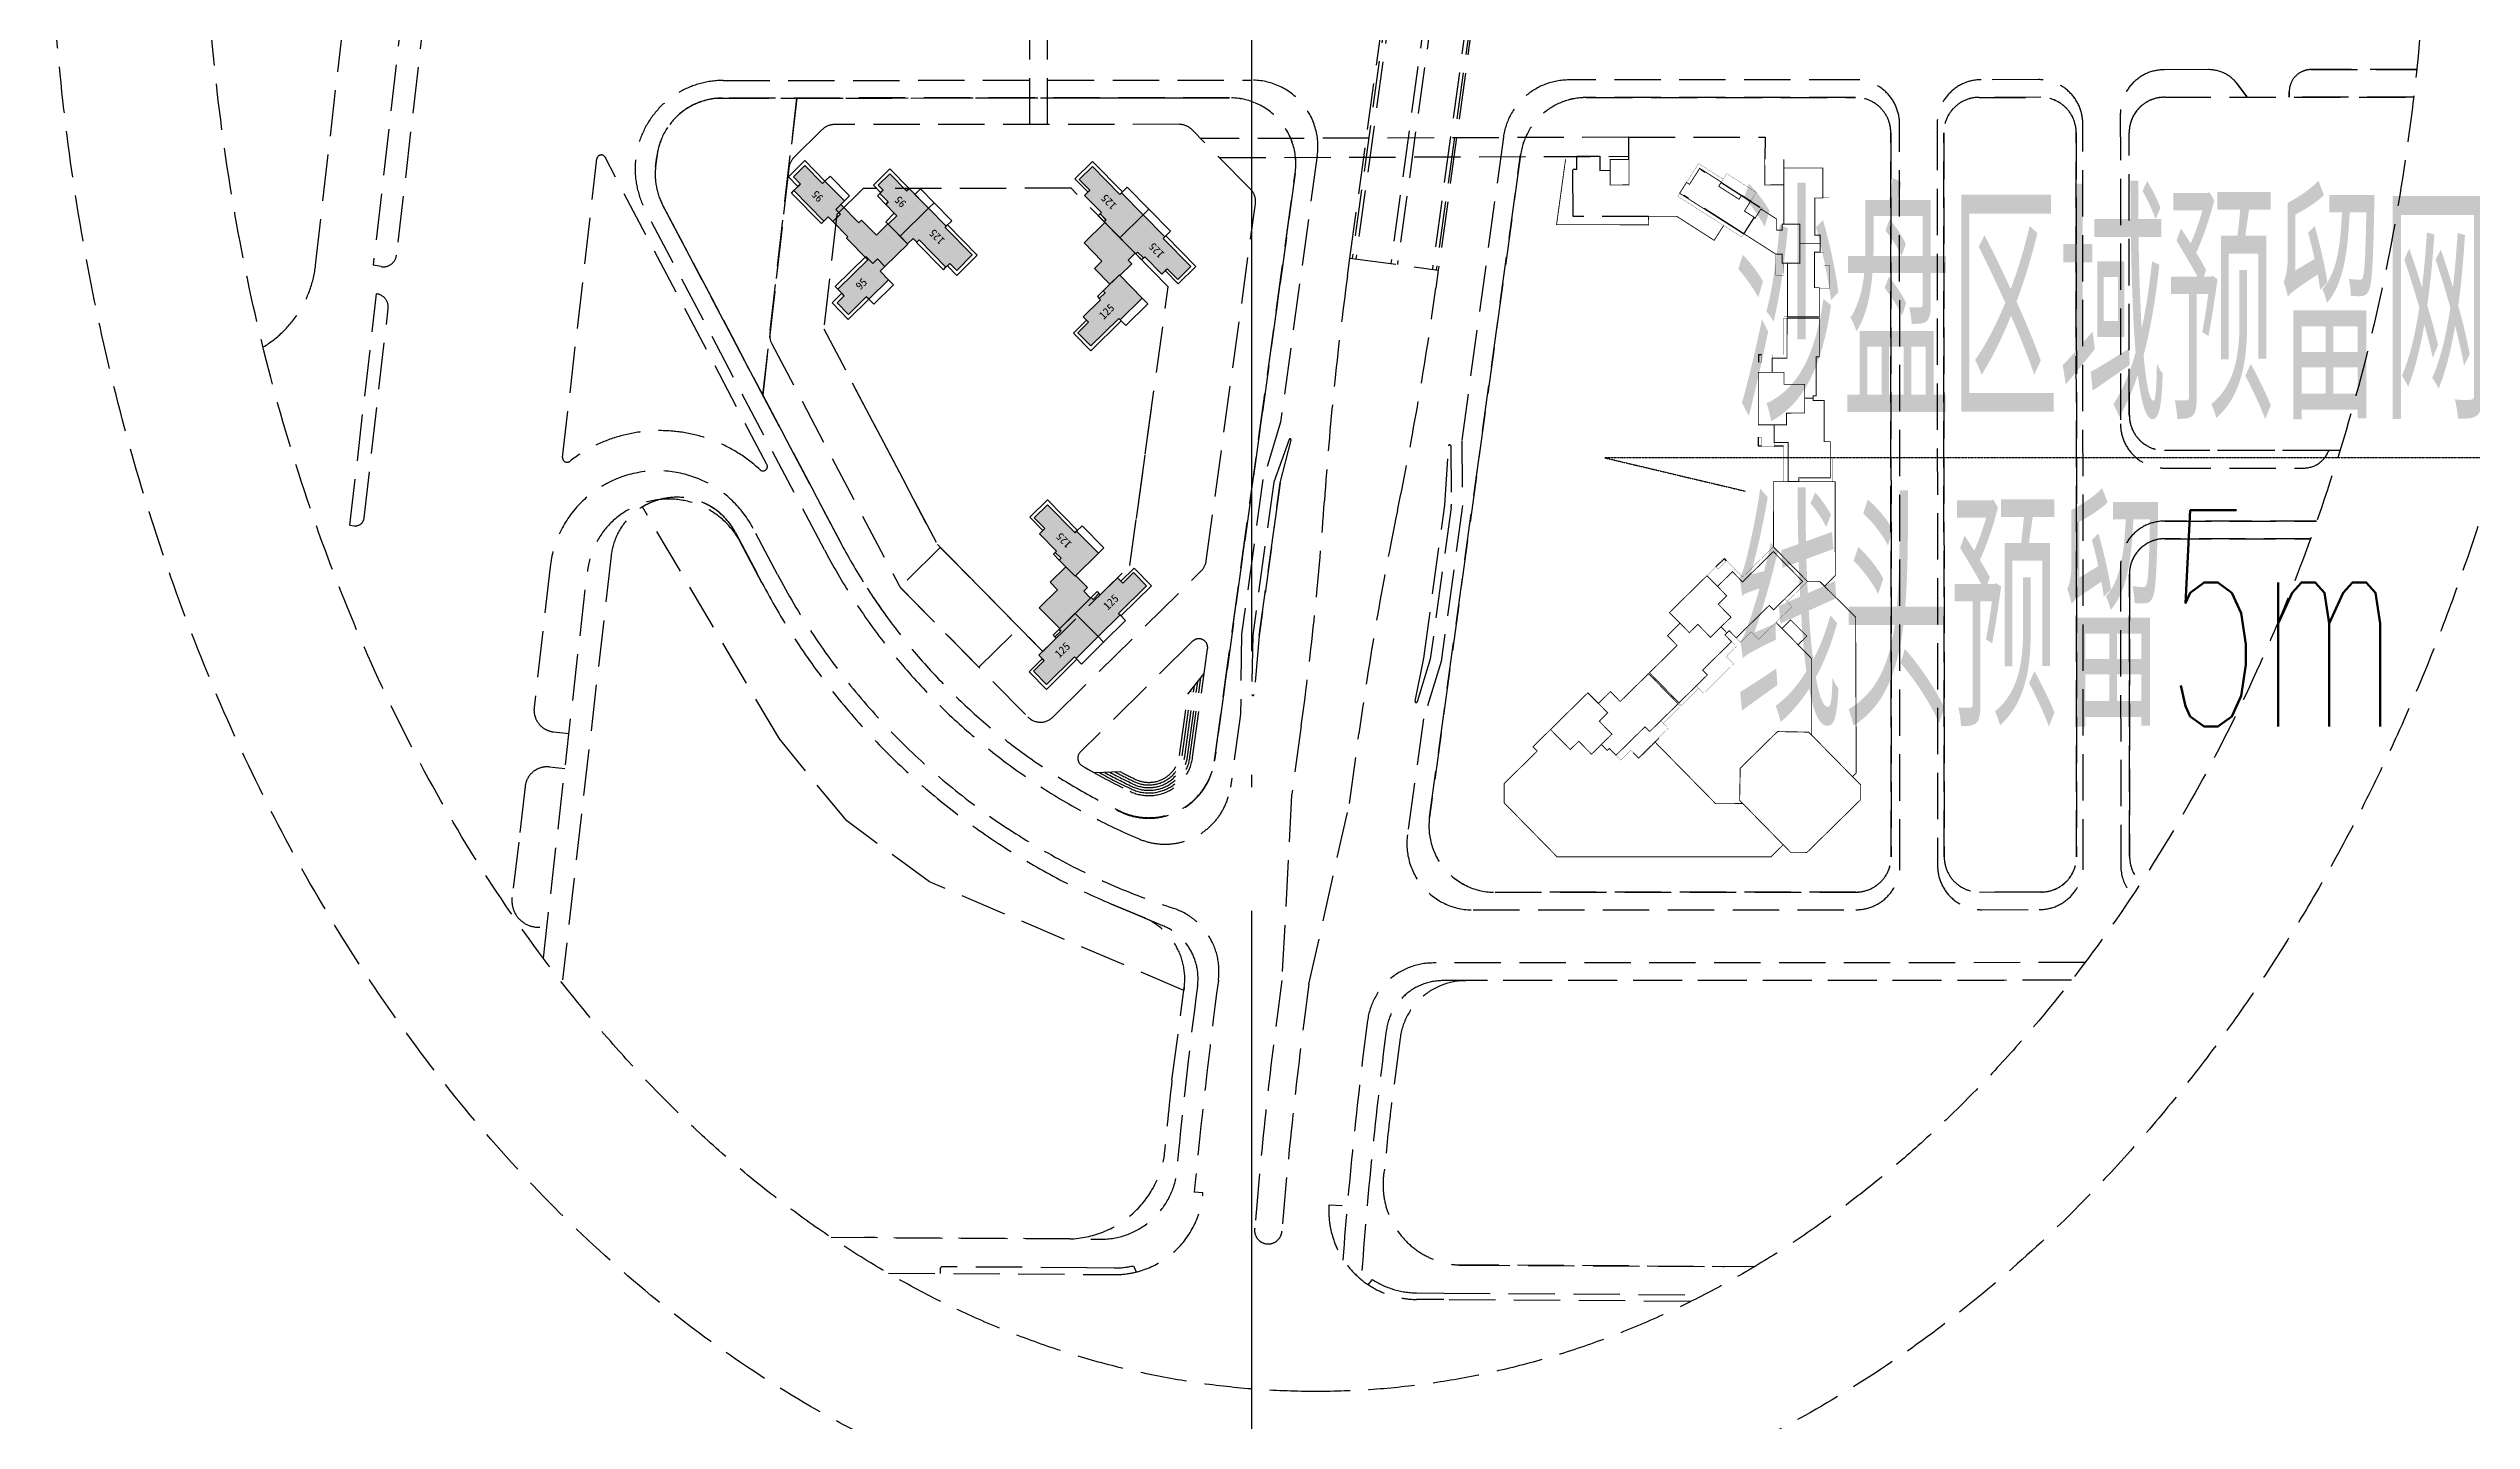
# Model space of a CAD drawing. Extents: x -284868 to 304789, y -137694 to 137894.
# Drawn here: x 260888 to 264809, y -92335 to -90116 of the extents above; entities that cross this region are included whole.
import ezdxf

# ---------------------------------------------------------------- set-up
doc = ezdxf.new("R2010")
doc.units = 0
for name, pattern in [('BORDER2', [0.875, 0.25, -0.125, 0.25, -0.125, 0, -0.125]), ('DASH', [0.35, 0.25, -0.1]), ('DOTE', [2.42, 2, -0.2, 0.02, -0.2])]:
    doc.linetypes.add(name, pattern=pattern)
doc.layers.get('0').update_dxf_attribs({"linetype": 'CONTINUOUS'})
for name, color, linetype in [('P-平面家具', 3, 'CONTINUOUS'), ('TEXT_照明_回路标注', 41, 'CONTINUOUS'), ('WIRE-广播线', 220, 'DOTE'), ('WIRE-网络', 130, 'BORDER2')]:
    doc.layers.add(name, color=color, linetype=linetype)
doc.styles.add('HZ_e', font='simplex.shx', dxfattribs={"width": 0.8, "bigfont": 'hztxt.shx'})
doc.styles.add('黑体', font='')
doc.styles.get('黑体').set_extended_font_data('SimHei')

# ---------------------------------------------------------------- blocks, each defined once
blk = doc.blocks.new('A$Cc0ea1f79')
at = {"layer": 'P-平面家具', "linetype": 'DASH', "ltscale": 300}
h = blk.add_hatch(color=251, dxfattribs=at)
h.dxf.hatch_style = 1
h.paths.add_polyline_path([(-3357.1, 781.3), (-3345.1, 769), (-3337.4, 776.5), (-3323.7, 762.5), (-3291.6, 794.1), (-3295.6, 798.1), (-3266.5, 826.7), (-3284.8, 845.3), (-3296.5, 833.8), (-3307, 844.5), (-3356.5, 795.9), (-3349.4, 788.8)])
h = blk.add_hatch(color=251, dxfattribs=at)
h.dxf.hatch_style = 1
h.paths.add_polyline_path([(-3417.6, 709.3), (-3429.8, 697.3), (-3437.3, 704.9), (-3451.3, 691.2), (-3482.9, 723.2), (-3478.8, 727.3), (-3507.3, 756.3), (-3488.7, 774.6), (-3477.2, 762.8), (-3466.5, 773.4), (-3417.9, 723.9), (-3425.1, 716.9)])
h = blk.add_hatch(color=251, dxfattribs=at)
h.dxf.hatch_style = 1
h.paths.add_polyline_path([(-3429.8, 697.3), (-3393.5, 660.3), (-3360.9, 692.4), (-3379.2, 711), (-3354.7, 735), (-3359.2, 739.6), (-3329.7, 768.6), (-3337.4, 776.5), (-3345.1, 769), (-3357.1, 781.3), (-3381.8, 757), (-3384, 759.3), (-3418.9, 725), (-3417.9, 723.9), (-3425.1, 716.9), (-3417.6, 709.3)])
h = blk.add_hatch(color=251, dxfattribs=at)
h.dxf.hatch_style = 1
h.paths.add_polyline_path([(-3381, 672.6), (-3361.4, 691.9), (-3347.6, 677.9), (-3343.6, 681.9), (-3329.3, 695.9), (-3325.3, 691.8), (-3311.5, 705.3), (-3306.3, 700), (-3298.4, 707.8), (-3280.1, 689.2), (-3307.6, 662.1), (-3303.6, 658), (-3335.7, 626.5)])
h = blk.add_hatch(color=251, dxfattribs=at)
h.dxf.hatch_style = 1
h.paths.add_polyline_path([(-3381, 672.6), (-3393.2, 660.6), (-3384.5, 651.2), (-3390.3, 645.4), (-3386.8, 641.8), (-3431.1, 598.3), (-3425, 592), (-3436.2, 581), (-3411.2, 555.7), (-3366.6, 599.8), (-3364.8, 598), (-3335.7, 626.5)])
h = blk.add_hatch(color=251, dxfattribs=at)
h.dxf.hatch_style = 1
h.paths.add_polyline_path([(-3991.1, 389.5), (-4016.7, 415.4), (-4019.7, 412.4), (-4029.2, 422), (-4031.3, 420), (-4058.9, 448), (-4067.5, 439.4), (-4084.6, 456.7), (-4105.9, 435.6), (-4061.3, 390.4), (-4063.8, 387.9), (-4028.7, 352.3)])
h = blk.add_hatch(color=251, dxfattribs=at)
h.dxf.hatch_style = 1
h.paths.add_polyline_path([(-4015.6, 414.3), (-3982, 447.4), (-3952.9, 417.9), (-3940.7, 430), (-3915.6, 404.5), (-3930.9, 389.5), (-3929.9, 388.5), (-3949.2, 369.4), (-3955.3, 375.5), (-3966.4, 364.5)])
h = blk.add_hatch(color=251, dxfattribs=at)
h.dxf.hatch_style = 1
h.paths.add_polyline_path([(-3930.9, 389.5), (-3904.9, 415.1), (-3901.9, 412.1), (-3892.3, 421.5), (-3890.3, 419.5), (-3862.3, 447.1), (-3853.8, 438.4), (-3836.5, 455.5), (-3815.4, 434.1), (-3860.7, 389.5), (-3858.2, 386.9), (-3893.8, 351.8)])
h = blk.add_hatch(color=251, dxfattribs=at)
h.dxf.hatch_style = 1
h.paths.add_polyline_path([(-3991, 389.4), (-3965.4, 363.4), (-3968.4, 360.4), (-3959, 350.8), (-3961, 348.8), (-3933.4, 320.8), (-3942.1, 312.3), (-3925, 295), (-3946.4, 273.9), (-3991, 319.2), (-3993.6, 316.7), (-4028.7, 352.3)])
h = blk.add_hatch(color=251, dxfattribs=at)
h.dxf.hatch_style = 1
h.paths.add_polyline_path([(-3443.5, 317.8), (-3469.1, 343.8), (-3472.2, 340.8), (-3481.6, 350.4), (-3483.7, 348.4), (-3511.3, 376.4), (-3519.9, 367.9), (-3537, 385.2), (-3558.3, 364.1), (-3513.7, 318.8), (-3516.2, 316.3), (-3481.1, 280.7)])
h = blk.add_hatch(color=251, dxfattribs=at)
h.dxf.hatch_style = 1
h.paths.add_polyline_path([(-3358.5, 341.4), (-3391.6, 375), (-3421.1, 345.9), (-3433.1, 358.1), (-3458.6, 333.1), (-3443.5, 317.8), (-3444.5, 316.8), (-3425.5, 297.5), (-3419.4, 303.5), (-3408.3, 292.3)])
h = blk.add_hatch(color=251, dxfattribs=at)
h.dxf.hatch_style = 1
h.paths.add_polyline_path([(-3383.4, 316.9), (-3357.3, 342.5), (-3354.3, 339.5), (-3344.7, 348.9), (-3342.7, 346.9), (-3314.7, 374.4), (-3306.2, 365.8), (-3288.8, 382.8), (-3267.8, 361.4), (-3313.1, 316.8), (-3310.6, 314.3), (-3346.3, 279.2)])
h = blk.add_hatch(color=251, dxfattribs=at)
h.dxf.hatch_style = 1
h.paths.add_polyline_path([(-3383.4, 316.9), (-3409.4, 291.3), (-3406.4, 288.2), (-3416, 278.7), (-3414, 276.7), (-3442, 249.1), (-3433.5, 240.5), (-3450.8, 223.4), (-3429.7, 202), (-3384.4, 246.7), (-3381.9, 244.1), (-3346.3, 279.2)])
at = {"layer": 'P-平面家具', "color": 251, "linetype": 'DASH', "ltscale": 300}
for p, q in [((-3848.3, 1562.7, -60.7), (-3474.1, 1519.7, -60.7)), ((-3738.6, 1218.6, -60.7), (-3255.7, 1163.3, -60.7)), ((-3750, 888.1, -60.7), (-3253.2, 1149.9, -60.7)), ((-5051.7, 607.6, -60.7), (-5058.9, 607.7, -60.7)), ((-5049.8, 370.1, -60.7), (-5048.2, 604, -60.7)), ((-4052.6, 441.7, -60.7), (-3884.4, 607.5, -60.7)), ((-3444.2, 581, -60.7), (-3428.9, 596, -60.7)), ((-3425, 592, -60.7), (-3436.2, 581, -60.7)), ((-3428.9, 596, -60.7), (-3425, 592, -60.7)), ((-3362.5, 595.7, -60.7), (-3411.3, 547.6, -60.7)), ((-3411.2, 555.7, -60.7), (-3366.6, 599.8, -60.7)), ((-3366.6, 599.8, -60.7), (-3362.5, 595.7, -60.7)), ((-3411.3, 547.6, -60.7), (-3444.2, 581, -60.7)), ((-3436.2, 581, -60.7), (-3411.2, 555.7, -60.7)), ((-4015.6, 414.3, -60.7), (-3982, 447.4, -60.7)), ((-3982, 447.4, -60.7), (-3952.9, 417.9, -60.7)), ((-3966.4, 364.5, -60.7), (-4015.6, 414.3, -60.7)), ((-3952.9, 417.9, -60.7), (-3940.7, 430, -60.7)), ((-3940.7, 430, -60.7), (-3915.6, 404.5, -60.7)), ((-3915.6, 404.5, -60.7), (-3930.9, 389.5, -60.7)), ((-5050.2, 324.3, -60.7), (-5049.8, 370.4, -60.7)), ((-3955.3, 375.5, -60.7), (-3966.4, 364.5, -60.7)), ((-3949.2, 369.4, -60.7), (-3955.3, 375.5, -60.7)), ((-3929.9, 388.5, -60.7), (-3949.2, 369.4, -60.7)), ((-3930.9, 389.5, -60.7), (-3929.9, 388.5, -60.7)), ((-3433.1, 358.1, -60.7), (-3458.6, 333.1, -60.7)), ((-3421.1, 345.9, -60.7), (-3433.1, 358.1, -60.7)), ((-3391.6, 375, -60.7), (-3421.1, 345.9, -60.7)), ((-3358.5, 341.4, -60.7), (-3391.6, 375, -60.7)), ((-3157.1, 384.4, -60.7), (-3156.9, 175.1, -60.7)), ((-3458.6, 333.1, -60.7), (-3443.5, 317.8, -60.7)), ((-3443.5, 317.8, -60.7), (-3444.5, 316.8, -60.7)), ((-3444.5, 316.8, -60.7), (-3425.5, 297.5, -60.7)), ((-3408.3, 292.3, -60.7), (-3358.5, 341.4, -60.7)), ((-3837.7, 290.3, -60.7), (-3638.6, 262.9, -60.7)), ((-3425.5, 297.5, -60.7), (-3419.4, 303.5, -60.7)), ((-3419.4, 303.5, -60.7), (-3408.3, 292.3, -60.7)), ((-4121.6, 206.8, -60.7), (-4088.2, 180.5, -60.7)), ((-4027.5, 91.4, -60.7), (-4122.2, 99.9, -60.7)), ((-2162.5, -237.4, -60.7), (-3417.4, -64.9, -60.7)), ((-2161.6, -231.4, -60.7), (-3416.6, -58.9, -60.7)), ((-2171.7, -304.6, -60.7), (-3426.6, -132.1, -60.7)), ((-2170.2, -294, -60.7), (-3425.2, -121.5, -60.7)), ((-2180.3, -367.2, -60.7), (-3435.3, -194.7, -60.7)), ((-2179.5, -361.2, -60.7), (-3434.4, -188.7, -60.7)), ((-3711.7, -236.1), (-3816.9, -237.5)), ((-3376.3, -691.6, -60.7), (-3315.1, -595.4, -60.7)), ((-3334.1, -718.4, -60.7), (-3272.9, -622.3, -60.7)), ((-3720.4, -756.8, -60.7), (-3720.4, -741.8, -60.7)), ((-3841.6, -1619.4), (-3841.7, -1373.6)), ((-3841.7, -1373.6), (-3841.6, -1619.4)), ((-3147, -1575.1), (-3155.9, -1575.1)), ((-3155.9, -1575.1), (-3147, -1575.1)), ((-3111.1, -1781.1), (-3111.2, -1610.8)), ((-3111.2, -1610.8), (-3111.1, -1781.1))]:
    blk.add_line(p, q, dxfattribs=at)
at = {"layer": 'P-平面家具', "color": 251, "linetype": 'DASH', "ltscale": 300, "elevation": -60.7}
for points, format in [([(-3560, 1702.9, 0.231565), (-3427.7, 1618.3)], "xyb"), ([(-4549.1, 1249.8), (-3923.3, 1178.5, -0.738025), (-3876.7, 930.3), (-3941.6, 896.1, 0.173077), (-4461.3, 330.4)], "xyb"), ([(-3860.4, 938.9, 0.737787), (-3898.1, 1140.2)], "xyb"), ([(-3941.6, 896.1, 0.173077), (-4461.3, 330.4), (-4483.8, 277.3, -0.337496), (-4596.5, 212.9), (-4601, 213.5), (-4425.6, 625.1), (-4326.9, 758.9), (-4194.2, 867.9), (-3818.8, 1089.5, -0.432512), (-3860.4, 938.9), (-3941.6, 896.1)], "xyb"), ([(-3268.8, 1068.1, 0.150919), (-3330.9, 1056.4)], "xyb"), ([(-3157.4, 959.8, 0.380982), (-3252.3, 1066.2)], "xyb"), ([(-3157.4, 959.8, 0.380982), (-3252.3, 1066.2)], "xyb"), ([(-3157.4, 959.8, 0.380982), (-3252.3, 1066.2)], "xyb"), ([(-3941.6, 896.1, 0.173077), (-4461.3, 330.4)], "xyb"), ([(-5000.5, 783.9), (-5003.6, 342.2, 0.33972), (-4905.4, 226.3)], "xyb"), ([(-3875, 769.7, 0.161406), (-4311.1, 316.2)], "xyb"), ([(-5003.2, 397.9, 0.349367), (-4872.8, 245.8)], "xyb"), ([(-5050.1, 326.1, 0.05997), (-5046.6, 294.7), (-5056.6, 290.5)], "xyb"), ([(-4594.4, 191.3, 0.338005), (-4496.5, 247.2), (-4461.3, 330.4)], "xyb"), ([(-4311.1, 316.2, 0.507945), (-4229.1, 163.8)], "xyb"), ([(-4249, 349.6, 0.014833), (-4275, 298.9, 0.507935), (-4223.6, 203.5), (-4094.9, 185.8)], "xyb"), ([(-4248.6, 341.4, 0.013005), (-4271.2, 297.1, 0.507935), (-4223, 207.7), (-4101.6, 191)], "xyb"), ([(-4248.2, 333.1, 0.011138), (-4267.3, 295.2, 0.507935), (-4222.4, 212), (-4108.2, 196.3)], "xyb"), ([(-4247.8, 324.6, 0.00923), (-4263.4, 293.4, 0.507935), (-4221.8, 216.2), (-4114.9, 201.5)], "xyb"), ([(-4247.4, 316.1, 0.007279), (-4259.6, 291.5, 0.507935), (-4221.2, 220.4), (-4121.6, 206.8)], "xyb"), ([(-4596.5, 212.9, 0.337496), (-4483.8, 277.3)], "xyb"), ([(-4314.1, 311.9, 0.493744), (-4230, 164)], "xyb"), ([(-4746.2, 232.7, 0.004345), (-4872.8, 245.8)], "xyb"), ([(-3278.6, 33.2, 0.454987), (-3156.9, 139.4)], "xyb"), ([(-4173.1, 23.5), (-4285.6, 39), (-4585.1, 54.9, 0.01406), (-4985.6, 98.7)], "xyb"), ([(-4027.6, 91.4), (-3779.9, 57.4), (-3711, 39.9, 0.952465), (-3709.9, 43.3), (-3778.5, 68), (-4026.1, 102.1), (-4122.1, 103.5, 0.963461), (-4122.3, 99.9)], "xyb"), ([(-5077.3, -85), (-5068.8, -91.6, 0.144089), (-5090.4, -163), (-5090.7, -207), (-5093.7, -626.5)], "xyb"), ([(-4585.3, -242.7, 0.376037), (-4678.4, -136.5), (-4789.6, -121.8, 0.00726), (-4890.1, -111.3, 0.472607), (-5045.6, -238.8), (-5047.7, -660.6)], "xyb"), ([(-4584.7, -1222.7), (-4585.2, -206.1, 0.376763), (-4666.2, -114.1)], "xyb"), ([(-3249.1, -331.4, -0.374582), (-3156.6, -437.5), (-3156.3, -873.2, -0.414214), (-3213.4, -930.4), (-4384.9, -931.1, -0.414214), (-4442, -873.9), (-4442.4, -290.3, -0.454987), (-4320.6, -184.1), (-3249.1, -331.4)], "xyb"), ([(-4320.6, -184.1, 0.454987), (-4442.4, -290.3)], "xyb"), ([(-3156.6, -437.5, 0.374582), (-3249.1, -331.4)], "xyb"), ([(-3686.8, -716.1, 0.357, 0.357, 0), (-3706.1, -716.1, 0.357, 0.357, 0), (-3706.1, -721.1, 0.357, 0.357, 0), (-3720.4, -721.1, 0.357, 0.357, 0), (-3720.4, -741.8, 0, 0, 0)], "xyseb"), ([(-4442, -873.9, 0.414214), (-4384.9, -931.1)], "xyb"), ([(-3213.4, -930.4, 0.414214), (-3156.3, -873.2)], "xyb"), ([(-3156.2, -1173.2, -0.414214), (-3213.3, -1230.4), (-4384.7, -1231.1, -0.414214), (-4441.9, -1173.9), (-4441.9, -1073.9, -0.414214), (-4384.8, -1016.8), (-3213.4, -1016.1, -0.414214), (-3156.2, -1073.2), (-3156.2, -1173.2)], "xyb"), ([(-4413.5, -1324.6, -0.133344), (-4384.6, -1316.8), (-3927.5, -1316.5)], "xyb"), ([(-3870.2, -1609.2), (-3870.3, -1373.6, 0.414214), (-3927.5, -1316.5), (-4384.6, -1316.8, 0.133504), (-4413.5, -1324.6, 0.133504)], "xyb"), ([(-3927.5, -1316.5, -0.218305), (-3884.2, -1336.3, -0.179662), (-3870.3, -1373.6), (-3870.2, -1609.2)], "xyb"), ([(-3727.3, -1639), (-3727.5, -1373.5, -0.414214), (-3670.4, -1316.4), (-3213.2, -1316.1)], "xyb"), ([(-3727.3, -1656.8), (-3727.4, -1373.5, -0.414214), (-3670.3, -1316.3), (-3213.2, -1316.1, -0.414214), (-3156, -1373.2), (-3155.9, -1507)], "xyb"), ([(-3213.2, -1316.1, -0.220618), (-3169.6, -1336.3, -0.177387), (-3156, -1373.2), (-3155.8, -1776.1)], "xyb")]:
    blk.add_lwpolyline(points, format=format, dxfattribs=at)
for points in [[(-3427.7, 1618.3), (-2604.7, 1524)], [(-434.8, 679.2), (-435.1, 679.4), (-512.4, 759.4), (-708, 864.3), (-864.9, 904.6), (-970.8, 953.2), (-1252.2, 1072.7), (-1394.9, 1125.2), (-1429.8, 1137.6), (-1628.8, 1204.3), (-1673.1, 1215.6), (-1925.2, 1287.4), (-2108.2, 1335), (-2393.8, 1391.5), (-2606.9, 1431.7), (-2634.4, 1433.9), (-2686.1, 1440.2), (-3427.8, 1525.2)], [(-3898.1, 1140.2), (-4584.1, 1218.8)], [(-3268.8, 1068.1), (-3252.3, 1066.2)], [(-3875, 769.7), (-3330.9, 1056.4)], [(-3157.4, 970.4), (-3156.9, 139.4)], [(-3941.6, 896.1), (-3860.4, 938.9)], [(-3845.4, 630.2), (-3618.7, 749.7)], [(-5003.2, 397.9), (-5000.9, 729.9)], [(-3200, 462.5), (-3000.7, 463.1)], [(-3199.9, 433.9), (-3000.6, 434.5)], [(-4247.4, 316.1), (-4249.3, 357.7)], [(-4483.8, 277.3), (-4461.3, 330.4)], [(-4314.1, 311.9), (-4309.9, 321.7)], [(-4746.2, 232.7), (-4596.5, 212.9)], [(-4230, 164), (-3278.6, 33.2)], [(-3220.8, -506.3), (-3223, 186)], [(-3253.6, 155.8), (-3251.5, -506.4)], [(-4591.1, 11), (-4298.4, -54.5), (-4185.9, -69.9)], [(-3416.1, -55.3), (-2161.2, -227.8), (-2180.8, -370.8), (-3435.7, -198.3), (-3464.7, -194.3)], [(-3445, -51.4), (-3416.1, -55.3), (-3435.7, -198.3)], [(-3249.1, -331.4), (-4320.6, -184.1)], [(-5044.4, -221.4), (-5047.8, -709.1)], [(-4584.7, -1218.4), (-4585.3, -241.1)], [(-4442.4, -290.3), (-4442, -873.9)], [(-3348.7, -538.5), (-3348.7, -416.3), (-3272.5, -416.2), (-3272.5, -422.6), (-3251.5, -422.6), (-3251.3, -459.4), (-3274.3, -459.4), (-3274.2, -476.4)], [(-4136.7, -457.4), (-4119.4, -440.4)], [(-3156.3, -873.2), (-3156.6, -437.5)], [(-3256.4, -506.4), (-3220.8, -506.3), (-3220.8, -726.9), (-3256.1, -726.7)], [(-3905.9, -664.7), (-3902.3, -661.2), (-3915.8, -647.5)], [(-3720.4, -721.1), (-3720.4, -716.1), (-3706.1, -716.1)], [(-3572.5, -721.1), (-3572.5, -716.1), (-3584.7, -716.1)], [(-4384.9, -931.1), (-3213.4, -930.4)], [(-3155.8, -1776.1), (-3155.9, -1575.1)]]:
    blk.add_lwpolyline(points, dxfattribs=at)
at = {"layer": 'P-平面家具', "color": 251, "linetype": 'DASH', "ltscale": 300}
for points in [[(-3848.3, 1562.7), (-3849.2, 1556, 0.421769), (-3836.7, 1539.8), (-3497.9, 1500.8, 0.401449), (-3474.3, 1518.7), (-3474.1, 1519.7)], [(-945, 941.3), (-945.1, 941.1, -0.405429), (-991.5, 923.2), (-1265.4, 1039.5), (-1407.1, 1091.6), (-1441.4, 1103.8), (-1638.9, 1170), (-1682.4, 1181.2), (-1934.6, 1252.9), (-2116.2, 1300.2), (-2400.6, 1356.4), (-2611.7, 1396.2), (-2647.8, 1399.2), (-2690.2, 1404.8), (-3411.3, 1487.4, -0.430306), (-3430, 1512.3), (-3427.8, 1525.2)], [(-4242.4, 1214.9), (-4239.6, 1239.7, 0.414214), (-4271, 1279.3), (-4361.2, 1289.5), (-4450.7, 1300.4, 0.554018), (-4496.4, 1243.8, 0.023349)], [(-4468.2, 230.5, -0.195079), (-3928.2, 870.9), (-3853.8, 910.1, 0.738025), (-3915.6, 1238.8), (-4143.3, 1264.7, 0.414214), (-4182.8, 1233.3), (-4185.6, 1208.4)], [(-5104.3, -605.6), (-5101.4, -207), (-5101.1, -162.9, -0.433798), (-4947.8, -21.5), (-4949.3, -42.9)], [(-4556.1, -1244.6), (-4556.7, -189.9, 0.376264), (-4649.9, -83.8)], [(-3816.7, -237.5), (-4068.8, -202.8), (-4161.9, -174.2), (-4349.2, -148.4, 0.454987), (-4470.9, -254.6), (-4470.6, -873.9, 0.414214), (-4399.1, -945.3), (-3199.1, -944.6, 0.414214), (-3127.7, -873.2), (-3128, -409.6, 0.374582), (-3220.5, -303.6), (-3711.5, -236.1)], [(-3841.7, -1373.6, 0.414214), (-3913.2, -1302.2), (-4398.9, -1302.5, 0.133112), (-4435, -1312.3, 0.133112)], [(-3111.3, -1444.9), (-3111.4, -1373.2, 0.414214), (-3182.8, -1301.8), (-3684.6, -1302.1, 0.414214), (-3756, -1373.5), (-3755.9, -1598.6, 0.317837), (-3727.3, -1639, 0.052272)]]:
    blk.add_lwpolyline(points, format="xyb", dxfattribs=at)
for points in [[(-3774.7, 85.5), (-4024.7, 119.9), (-4153.9, 121.8), (-4272, 138, -0.493749), (-4356, 285.9, -0.173072), (-3888.3, 795), (-3338.2, 1084.9, -0.56435), (-3128.8, 958.6), (-3128.3, 103.7, -0.454987), (-3250, -2.5), (-3681.5, 56.9)], [(-4398.9, -1241.8), (-3198.9, -1241.1, 0.414214), (-3127.5, -1169.6), (-3127.6, -1076.7, 0.414214), (-3199.1, -1005.4), (-4399.1, -1006.1, 0.414214), (-4470.5, -1077.5), (-4470.4, -1170.4, 0.414214)], [(-3155.9, -1507), (-3134.1, -1490.6, 0.235666), (-3111.3, -1444.9, -0.235666), (-3134.1, -1490.6)]]:
    blk.add_lwpolyline(points, format="xyb", close=True, dxfattribs=at)
at = {"layer": 'P-平面家具', "color": 251, "linetype": 'DASH', "ltscale": 300, "elevation": -60.7}
for points in [[(-3330.9, 1056.4, -0.150919), (-3268.8, 1068.1), (-3252.3, 1066.2, -0.380982), (-3157.4, 959.8), (-3157.3, 839.6), (-3156.9, 139.4, -0.454987), (-3278.6, 33.2), (-4229, 163.8, -0.507945), (-4311.1, 316.2, -0.161406), (-3875, 769.7), (-3637.8, 894.7)], [(-3268.8, 1068.1), (-3252.3, 1066.2, -0.317837), (-3160.1, 983.7, -0.056325), (-3157.4, 959.8), (-3157.3, 839.6), (-3156.9, 139.4, -0.454987), (-3278.6, 33.2), (-4229.1, 163.8, -0.507945), (-4311.1, 316.2, -0.161406), (-3875, 769.7), (-3637.8, 894.7), (-3413.7, 1012.8), (-3330.9, 1056.4, -0.150919)], [(-3268.8, 1068.1), (-3252.3, 1066.2, -0.317837), (-3160.1, 983.7, -0.056325), (-3157.4, 959.8), (-3157.3, 839.6), (-3156.9, 139.4, -0.454987), (-3278.7, 33.2), (-4229.1, 163.8, -0.507945), (-4311.1, 316.2, -0.161406), (-3875, 769.7), (-3637.8, 894.7), (-3413.7, 1012.8), (-3330.9, 1056.4, -0.150919)], [(-3268.8, 1068.1), (-3252.3, 1066.2, -0.317837), (-3160.1, 983.7, -0.056325), (-3157.4, 959.8), (-3157.3, 839.6), (-3156.9, 139.4, -0.454987), (-3278.7, 33.2), (-4229.1, 163.8, -0.507945), (-4311.1, 316.2, -0.161406), (-3875, 769.7), (-3637.8, 894.7), (-3413.7, 1012.8), (-3330.9, 1056.4, -0.150919)], [(-3278.6, 33.2, 0.454987), (-3156.9, 139.4), (-3157.3, 959.8, 0.380982), (-3252.3, 1066.2), (-3268.7, 1068.1, 0.150919), (-3330.9, 1056.4), (-3875, 769.7, 0.161406), (-4311.1, 316.2, 0.507945), (-4229, 163.8)], [(-3157.3, 839.6), (-3637.8, 894.7), (-3330.9, 1056.4, -0.150919), (-3268.8, 1068.1), (-3252.3, 1066.2, -0.380982), (-3157.4, 959.8)], [(-3157.3, 839.6), (-3637.8, 894.7), (-3330.9, 1056.4, -0.150919), (-3268.8, 1068.1), (-3252.3, 1066.2, -0.380982), (-3157.4, 959.8)], [(-3157.3, 839.6), (-3637.8, 894.7), (-3330.9, 1056.4, -0.150919), (-3268.8, 1068.1), (-3252.3, 1066.2, -0.380982), (-3157.4, 959.8)], [(-3156.9, 139.4, -0.454987), (-3278.6, 33.2), (-4229.1, 163.8, -0.507945), (-4311.1, 316.2, -0.161406), (-3875, 769.7), (-3637.8, 894.7), (-3157.3, 839.6)], [(-3157.3, 839.6), (-3637.8, 894.7), (-3875, 769.7, 0.161407), (-4311.1, 316.2, 0.507935), (-4229, 163.8), (-3278.7, 33.2, 0.454994), (-3156.9, 139.4)], [(-3199.8, 220.8), (-3200.1, 778.5, 0.196914), (-3208.4, 798.5), (-3253.5, 844.3, 0.171216), (-3270.6, 852.6), (-3538.3, 883.3, 0.150924), (-3554.9, 880.2), (-3944.9, 674.7, 0.073409), (-3951.7, 669.7), (-4158.6, 465.8, 0.414214), (-4158.9, 425.4), (-3922.4, 185.3, 0.165517), (-3905.9, 177.1), (-3328.4, 97.7, 0.23274), (-3304.5, 105.7), (-3208.3, 200.4, 0.20097)], [(-4237.6, 378, 0.022733), (-4278.9, 300.8, 0.507935), (-4224.2, 199.2), (-4048.3, 175, 0.715981), (-4036.2, 199.2), (-4215.1, 380.8, 0.491371)], [(-3156.3, -873.2, -0.414214), (-3213.4, -930.4), (-4384.9, -931.1, -0.414214), (-4442, -873.9), (-4442.4, -290.3, -0.454987), (-4320.6, -184.1), (-3249.1, -331.4, -0.374582), (-3156.6, -437.5)], [(-4320.6, -184.1, 0.454987), (-4442.3, -290.3), (-4442, -873.9, 0.414214), (-4384.8, -931), (-3213.4, -930.4, 0.414214), (-3156.3, -873.2), (-3156.5, -437.4, 0.374582), (-3249.1, -331.4)], [(-4134.2, -164, -0.951851), (-4133.3, -160.6), (-4063.5, -174.7), (-3815.9, -208.8), (-3719.9, -214.8, -0.962791), (-3720, -218.3), (-3814.1, -219.6, -0.019872), (-3819.8, -219), (-4065, -185.3)], [(-4441.9, -1073.9), (-4441.8, -1173.9, 0.414214), (-4384.7, -1231), (-3213.2, -1230.4, 0.414214), (-3156.1, -1173.2), (-3156.2, -1073.2, 0.414214), (-3213.3, -1016.1), (-4384.8, -1016.8, 0.414214)]]:
    blk.add_lwpolyline(points, format="xyb", close=True, dxfattribs=at)
for points in [[(-3356.5, 795.9), (-3360.5, 800), (-3311, 848.5), (-3307, 844.5)], [(-3357.1, 781.3), (-3345.1, 769), (-3337.4, 776.5), (-3323.7, 762.5), (-3291.6, 794.1), (-3295.6, 798.1), (-3266.5, 826.7), (-3284.8, 845.3), (-3296.5, 833.8), (-3307, 844.5), (-3356.5, 795.9), (-3349.4, 788.8)], [(-3300.5, 837.8), (-3284.7, 853.4), (-3258.5, 826.6), (-3291.6, 794.1), (-3295.6, 798.1), (-3266.5, 826.7), (-3284.8, 845.3), (-3296.5, 833.8)], [(-4052.6, 441.7), (-3913.6, 300.7), (-3462.7, 238.7), (-3303.3, 395.8), (-3303.5, 732.2), (-3345.6, 774.9), (-3530.6, 796.1), (-3879.5, 612.3)], [(-3291.6, 794.1), (-3283.6, 785.9), (-3315.6, 754.4), (-3323.7, 762.5)], [(-3473.1, 766.9), (-3488.7, 782.6), (-3515.4, 756.4), (-3482.9, 723.2), (-3478.8, 727.3), (-3507.3, 756.3), (-3488.7, 774.6), (-3477.2, 762.8)], [(-3417.6, 709.3), (-3429.8, 697.3), (-3437.3, 704.9), (-3451.3, 691.2), (-3482.9, 723.2), (-3478.8, 727.3), (-3507.3, 756.3), (-3488.7, 774.6), (-3477.2, 762.8), (-3466.5, 773.4), (-3417.9, 723.9), (-3425.1, 716.9)], [(-3417.9, 723.9), (-3413.9, 728), (-3462.4, 777.4), (-3466.5, 773.4)], [(-3429.8, 697.3), (-3393.5, 660.3), (-3360.9, 692.4), (-3379.2, 711), (-3354.7, 735), (-3359.2, 739.6), (-3329.7, 768.6), (-3337.4, 776.5), (-3345.1, 769), (-3357.1, 781.3), (-3381.8, 757), (-3384, 759.3), (-3418.9, 725), (-3417.9, 723.9), (-3425.1, 716.9), (-3417.6, 709.3)], [(-3482.9, 723.2), (-3491, 715.2), (-3459.5, 683.1), (-3451.3, 691.2)], [(-3381, 672.6), (-3361.4, 691.9), (-3347.6, 677.9), (-3343.6, 681.9), (-3343.6, 681.9), (-3329.3, 695.9), (-3325.3, 691.8), (-3311.5, 705.3), (-3306.3, 700), (-3298.4, 707.8), (-3280.1, 689.2), (-3307.6, 662.1), (-3303.6, 658), (-3335.7, 626.5)], [(-3325.3, 691.8), (-3329.3, 695.9), (-3315.5, 709.4), (-3311.5, 705.3)], [(-3310.3, 704.1), (-3298.3, 715.8), (-3272, 689.1), (-3303.6, 658), (-3307.6, 662.1), (-3280.1, 689.2), (-3298.4, 707.8), (-3306.3, 700)], [(-4013.9, 479.8), (-3884.4, 607.5), (-3948.7, 672.7), (-4078.2, 545.1)], [(-3381, 672.6), (-3393.2, 660.6), (-3384.5, 651.2), (-3390.3, 645.4), (-3386.8, 641.8), (-3431.1, 598.3), (-3425, 592), (-3436.2, 581), (-3411.2, 555.7), (-3366.6, 599.8), (-3364.8, 598), (-3335.7, 626.5)], [(-3361.4, 691.9), (-3357.3, 695.9), (-3343.6, 681.9), (-3347.6, 677.9)], [(-3435.2, 602.4), (-3431.1, 598.3), (-3386.8, 641.8), (-3390.8, 645.9)], [(-3335.7, 626.5), (-3326.7, 617.3), (-3304.3, 639.4), (-3313.3, 648.5)], [(-3364.8, 598), (-3355.7, 588.8), (-3326.7, 617.3), (-3335.7, 626.5)], [(-4061.3, 390.4), (-4065.3, 386.4), (-4114, 435.7), (-4085.6, 463.8), (-4064.5, 442.5), (-4067.5, 439.4), (-4084.6, 456.7), (-4105.9, 435.6), (-4061.3, 390.4)], [(-3991.1, 389.5), (-4016.7, 415.4), (-4019.7, 412.4), (-4029.2, 422), (-4031.3, 420), (-4058.9, 448), (-4067.5, 439.4), (-4084.6, 456.7), (-4105.9, 435.6), (-4061.3, 390.4), (-4063.8, 387.9), (-4028.7, 352.3)], [(-3930.9, 389.5), (-3904.9, 415.1), (-3901.9, 412.1), (-3892.3, 421.5), (-3890.3, 419.5), (-3862.3, 447.1), (-3853.8, 438.4), (-3836.5, 455.5), (-3815.4, 434.1), (-3860.7, 389.5), (-3858.2, 386.9), (-3893.8, 351.8)], [(-3860.7, 389.5), (-3856.7, 385.4), (-3807.3, 434), (-3835.4, 462.5), (-3856.8, 441.5), (-3853.8, 438.4), (-3836.5, 455.5), (-3815.4, 434.1), (-3860.7, 389.5)], [(-4016.7, 415.4), (-4026.2, 425.1), (-4029.2, 422), (-4019.8, 412.4)], [(-3904.9, 415.1), (-3895.3, 424.6), (-3892.3, 421.5), (-3901.9, 412)], [(-3513.7, 318.8), (-3517.8, 314.8), (-3566.4, 364.2), (-3537.9, 392.2), (-3516.9, 370.9), (-3519.9, 367.9), (-3537, 385.2), (-3558.3, 364.1), (-3513.7, 318.8)], [(-4063.8, 387.9), (-4073, 378.9), (-4037.8, 343.3), (-4028.7, 352.3)], [(-3991, 389.4), (-3965.4, 363.4), (-3968.4, 360.4), (-3959, 350.8), (-3961, 348.8), (-3933.4, 320.8), (-3942.1, 312.3), (-3925, 295), (-3946.4, 273.9), (-3991, 319.2), (-3993.6, 316.7), (-4028.7, 352.3)], [(-3965.4, 363.4), (-3955.9, 353.8), (-3959, 350.8), (-3968.5, 360.4)], [(-3858.2, 386.9), (-3849.2, 377.8), (-3884.8, 342.7), (-3893.8, 351.8)], [(-3443.5, 317.8), (-3469.1, 343.8), (-3472.2, 340.8), (-3481.6, 350.4), (-3483.7, 348.4), (-3511.3, 376.4), (-3519.9, 367.9), (-3537, 385.2), (-3558.3, 364.1), (-3513.7, 318.8), (-3516.2, 316.3), (-3481.1, 280.7)], [(-3469.1, 343.8), (-3478.6, 353.4), (-3481.6, 350.4), (-3472.2, 340.8)], [(-3383.4, 316.9), (-3357.3, 342.5), (-3354.3, 339.5), (-3344.7, 348.9), (-3342.7, 346.9), (-3314.7, 374.4), (-3306.2, 365.8), (-3288.8, 382.8), (-3267.8, 361.4), (-3313.1, 316.8), (-3310.6, 314.3), (-3346.3, 279.2)], [(-3313.1, 316.8), (-3309.1, 312.7), (-3259.7, 361.3), (-3287.8, 389.8), (-3309.2, 368.8), (-3306.2, 365.8), (-3288.8, 382.8), (-3267.8, 361.4), (-3313.1, 316.8)], [(-3993.6, 316.7), (-4002.7, 307.7), (-4037.8, 343.3), (-4028.7, 352.3)], [(-3991, 319.2), (-3995.1, 315.2), (-3946.5, 265.9), (-3918, 293.9), (-3939, 315.3), (-3942.1, 312.3), (-3925, 295), (-3946.4, 273.9), (-3991, 319.2)], [(-3516.2, 316.3), (-3525.4, 307.3), (-3490.3, 271.7), (-3481.1, 280.7)], [(-3383.4, 316.9), (-3409.4, 291.3), (-3406.4, 288.2), (-3416, 278.7), (-3414, 276.7), (-3442, 249.1), (-3433.5, 240.5), (-3450.8, 223.4), (-3429.7, 202), (-3384.4, 246.7), (-3381.9, 244.1), (-3346.3, 279.2)], [(-3357.3, 342.5), (-3347.7, 352), (-3344.7, 348.9), (-3354.3, 339.4)], [(-3310.6, 314.3), (-3301.6, 305.1), (-3337.3, 270.1), (-3346.3, 279.2)], [(-3409.4, 291.3), (-3419, 281.8), (-3416, 278.7), (-3406.4, 288.2)], [(-3381.9, 244.1), (-3372.9, 235), (-3337.3, 270.1), (-3346.3, 279.2)], [(-3384.4, 246.7), (-3380.4, 242.6), (-3429.8, 194), (-3457.8, 222.4), (-3436.5, 243.5), (-3433.5, 240.5), (-3450.8, 223.4), (-3429.7, 202), (-3384.4, 246.7)]]:
    blk.add_lwpolyline(points, close=True, dxfattribs=at)
at = {"layer": 'P-平面家具', "color": 251, "linetype": 'DASH', "ltscale": 300}
for points in [[(-5058.3, 691.3), (-5060.5, 370.2), (-5060.9, 326.1)], [(-4928.5, 182.7), (-4927.4, 196.6)], [(-3779.9, 57.4), (-4027.6, 91.4), (-4122.3, 99.9)]]:
    blk.add_lwpolyline(points, dxfattribs=at)
at = {"layer": 'P-平面家具', "color": 251, "linetype": 'DASH', "ltscale": 300, "elevation": -60.7}
for points, const_width in [([(-4365.4, -756.4), (-4384.8, -736.7), (-4385, -390.5), (-4297.5, -304.7), (-4266.3, -304.9), (-4213.8, -358.4), (-4206.8, -351.5), (-4119.4, -440.4)], 1.43), ([(-3256.3, -404.2), (-3362.1, -389.6), (-3362.3, -538.6), (-3348.7, -538.5), (-3348.6, -584), (-3387.5, -644.6), (-3363.6, -659.9)], 1.43), ([(-4119.4, -440.4), (-4152, -472.4), (-4165.5, -458.7), (-4186.4, -479.2), (-4203.1, -462.1), (-4212.8, -471.6), (-4209.6, -475), (-4220.6, -485.8), (-4174.5, -532.7), (-4182.3, -540.3)], 1.43), ([(-4182.3, -540.3), (-4137.3, -586.2), (-4088.6, -538.4), (-4133.6, -492.5), (-4117.6, -476.8), (-4136.7, -457.4)], 1.43), ([(-4220.6, -485.8), (-4228.4, -493.5), (-4212.4, -509.8), (-4224.5, -521.7), (-4177.1, -570.2), (-4164.8, -558.2)], 0.357), ([(-4199.4, -549.1), (-4298.9, -646.9), (-4298.8, -690.8)], 1.43), ([(-4193.1, -555.5), (-4225.4, -522.6), (-4216.4, -513.7)], 1.43), ([(-4008, -590.4), (-4022.3, -604.4), (-4008.8, -618.1), (-4029.7, -638.7), (-4012.9, -655.7), (-4022.6, -665.2), (-4025.8, -661.9), (-4036.8, -672.8), (-4082.9, -625.9), (-4090.7, -633.6), (-4135.8, -587.7), (-4087.1, -539.9), (-4043, -584.7), (-4027, -569), (-4007, -589.4)], 1.43), ([(-4168.9, -562.2), (-4141.4, -590.2), (-4137.3, -586.2)], 0.357), ([(-4112.3, -619.8), (-4139.9, -591.7), (-4135.8, -587.7)], 0.357), ([(-3311.3, -588.8), (-3316.2, -585.6), (-3382.4, -689.5), (-3377, -692.9)], 0.357), ([(-3377, -692.9), (-3350.5, -709.8), (-3340.2, -693.6), (-3323.8, -703.9), (-3314.3, -689.2), (-3321.1, -684.9), (-3300, -651.9), (-3293.3, -656.2), (-3271, -621.2), (-3296.9, -604.7), (-3293.8, -599.9), (-3311.3, -588.8), (-3377.1, -692.1)], 1.43), ([(-4036.8, -672.8), (-4044.7, -680.5), (-4060.7, -664.1), (-4072.8, -676.1), (-4120.5, -627.8), (-4108.3, -615.7)], 0.357), ([(-3288.6, -659.1), (-3263.2, -619.4), (-3293.8, -599.9)], 0.357), ([(-3919.7, -678.3), (-3906, -664.8), (-3919.4, -651), (-3915.8, -647.5), (-3930.1, -633)], 0.357), ([(-3323.9, -704), (-3310, -712.8), (-3279.5, -664.9), (-3293.3, -656.1)], 0.357), ([(-4365.4, -756.4), (-4378.2, -768.9), (-4378.1, -794.4), (-4292.4, -881.7), (-4268.7, -881.7), (-4183.2, -797.6), (-4182.3, -747.1), (-4241.5, -686.8), (-4293.6, -685.8), (-4378.2, -768.9)], 1.43), ([(-4030.7, -680.3), (-4037.9, -687.3), (-4020.9, -704.7), (-4033, -716.5), (-3980.1, -770.7), (-3967.8, -758.7)], 0.357), ([(-3971.9, -762.7), (-3939.4, -795.8), (-3883.1, -740.5), (-3932.1, -690.5), (-3919.6, -678.3), (-3923.6, -674.2)], 0.357), ([(-3323.9, -704), (-3335.8, -722.6), (-3337.6, -721.5)], 0.357), ([(-4188, -802.4), (-4064.2, -802.3), (-4005.5, -744.6)], 1.43), ([(-3686.1, -743.1), (-3686.2, -761.8), (-3667, -761.8), (-3666.8, -791.1), (-3642.9, -791.1), (-3642.9, -804.7), (-3646.8, -804.7), (-3646.8, -822.5), (-3713.2, -822.5), (-3713.2, -832.6), (-3771.8, -832.6), (-3771.8, -781.4), (-3777.6, -781.5), (-3777.6, -764.3), (-3714.7, -764.3), (-3714.7, -741.8), (-3686.1, -741.8)], 1.43), ([(-3777.6, -764.3), (-3777.6, -756.8), (-3720.4, -756.8), (-3720.4, -741.8), (-3714.9, -741.8)], 0.357), ([(-3720.4, -721.5), (-3720.4, -740.4)], 0.714), ([(-3601.1, -743.6), (-3601.1, -757.6), (-3620.4, -757.6), (-3620.4, -791.1), (-3642.9, -791.1), (-3642.9, -804.7), (-3639, -804.7), (-3639, -809.5), (-3576.1, -809.5), (-3576.1, -814.7), (-3513.3, -814.7), (-3513.3, -762.6), (-3578.2, -762.5), (-3578.2, -738.3), (-3601.1, -738.3)], 1.43), ([(-3600.4, -716.1), (-3584.7, -716.1), (-3584.7, -721.1), (-3572.5, -721.1), (-3572.5, -738.3)], 0.357), ([(-3513.3, -762.6), (-3513.3, -756.8), (-3572.5, -756.8), (-3572.5, -738.3), (-3578.2, -738.3)], 0.357), ([(-3409.7, -744.3), (-3443.7, -744.3), (-3443.7, -757.5)], 0.357), ([(-3352.1, -744.2), (-3342.2, -744.2), (-3342.2, -757.5)], 0.357), ([(-3256.2, -726.4), (-3297.9, -726.5), (-3297.8, -757.3), (-3256.2, -757.2)], 1.43), ([(-3738.3, -836.8), (-3777.6, -836.8), (-3777.6, -780.8)], 0.357), ([(-3424.4, -758.4), (-3424.3, -783.2), (-3392.9, -783.2), (-3392.9, -816.1), (-3406.5, -816.1), (-3406.5, -806.8), (-3464, -806.8), (-3464, -814.7), (-3511.1, -814.7), (-3511.2, -763.2), (-3425, -763.2)], 1.43), ([(-3511.2, -763.2), (-3511.2, -757.6), (-3424.4, -757.5)], 0.357), ([(-3939.8, -795.8), (-3939.8, -815.7), (-3997, -873.5), (-4249.3, -874.5), (-4255.3, -868.4)], 1.43), ([(-3317.6, -820.3), (-3317.6, -831), (-3358.3, -831), (-3358.3, -821.8), (-3427.5, -821.8), (-3427.5, -831.1), (-3465.4, -831.1), (-3465.4, -814.7)], 0.357), ([(-3406.5, -816.1), (-3406.5, -821.8)], 0.357), ([(-3379.4, -816.9), (-3379.4, -821.8)], 0.357)]:
    blk.add_lwpolyline(points, dxfattribs=dict(at, const_width=const_width))
at = {"layer": 'P-平面家具', "color": 251, "linetype": 'DASH', "ltscale": 300, "const_width": 1.43, "elevation": -60.7}
for points in [[(-4119.4, -440.4), (-4152, -472.4), (-4165.5, -458.7), (-4186.4, -479.2), (-4218.9, -446.1), (-4198, -425.5), (-4211.5, -411.8), (-4178.9, -379.8)], [(-3256.7, -476.3), (-3298, -476.5), (-3297.8, -506.9), (-3256.6, -506.8)], [(-3989.7, -572.3), (-4022.3, -604.4), (-4008.8, -618.1), (-4029.7, -638.7), (-3997.1, -671.8), (-3976.2, -651.2), (-3962.7, -665), (-3930.1, -633)], [(-3985.3, -740.8), (-3939.3, -787.7), (-3891.1, -740.4), (-3940.2, -690.5), (-3923.6, -674.2), (-3947.4, -650), (-3962.7, -665), (-3976.2, -651.2), (-3997.1, -671.8), (-4012.9, -655.7), (-4022.6, -665.2), (-4019.1, -668.8), (-4030.7, -680.3), (-3978.1, -733.8)], [(-3376.6, -692.3), (-3410, -744.7), (-3410, -754.6), (-3424.4, -754.6), (-3424.3, -783.2), (-3361.5, -783.2), (-3361.5, -754.6), (-3370.9, -754.6), (-3370.9, -745.7), (-3353, -745.7), (-3336.8, -720.3), (-3351.9, -710.7), (-3350.7, -708.8)], [(-3778, -740.4), (-3778, -840.5), (-3930, -840.6), (-3947, -823.5), (-3939.8, -816.3), (-3939.8, -795.9), (-3883.5, -740.5)], [(-3686.1, -716.1), (-3686.1, -761.8), (-3666.8, -761.8), (-3666.8, -791.1), (-3620.4, -791.1), (-3620.4, -757.6), (-3601.1, -757.6), (-3601.1, -716.1)], [(-4041.9, -780.4), (-4027.9, -794.6), (-4001.7, -768.3), (-4015.4, -754.4)], [(-3270.4, -757.4), (-3361.5, -757.5), (-3361.5, -783.2), (-3392.9, -783.2), (-3392.9, -816.1), (-3379.3, -816.1), (-3379.3, -807.6), (-3319, -807.5), (-3319, -820.3), (-3270.4, -820.3)]]:
    blk.add_lwpolyline(points, close=True, dxfattribs=at)
at = {"layer": 'P-平面家具', "color": 251, "linetype": 'DASH', "ltscale": 300}
for centre, radius, start, end in [((-3739.4, 1211.5, -60.7), 7.14, 83.4636, 217.5813), ((-3934.7, 1061.2, -60.7), 239.3, 317.3906, 37.5813), ((-3256.5, 1156.2, -60.7), 7.14, 297.7858, 83.4636), ((-3753.4, 894.4, -60.7), 7.14, 137.3906, 297.7858), ((-3408.7, -115, -60.7), 1000.1, 122.7774, 125.5377), ((-5051.7, 604, -60.7), 3.57, 359.5939, 89.5939), ((-4918, 325.1, -60.7), 142.9, 179.5939, 265.7567), ((-5831.6, -9256.6, 60.7), 9496.4, 82.45406, 84.53652), ((-5564.7, -7042.8, -60.7), 7298.9, 82.36089, 84.81801), ((-4570.1, 263.7, -60.7), 107.1, 262.2482, 341.9401), ((-4989.2, 76.9, -60.7), 22.1, 80.5586, 265.8402), ((-5564.7, -7042.8, -60.7), 7120.7, 82.14135, 85.37742), ((-3443.4, 5332.1, -60.7), 5358.6, 262.1732, 266.088), ((-4174.4, -5357.2, -60.7), 5355.7, 82.1732, 86.088), ((-5564.7, -7042.8, -60.7), 6986.8, 82.6112, 85.92253), ((-5564.7, -7042.8), 7018.9, 82.51104, 85.78957), ((-4915.7, -5378.6, -60.7), 5358.6, 78.2584, 82.1732), ((-2735.3, 5111.5, -60.7), 5355.7, 258.2584, 262.1732), ((-3146.9, -1610.8), 35.7, 0.033, 90.0746), ((-3146.9, -1610.8), 35.7, 0.033, 90.0746)]:
    blk.add_arc(centre, radius, start, end, dxfattribs=at)
blk.add_ellipse((-2750, 0), major_axis=(-2500, 0), ratio=0.72, dxfattribs=at)
at = {"layer": 'P-平面家具', "linetype": 'DASH', "ltscale": 300}
blk.add_open_spline([(-5500, 0), (-5500, -37.8), (-5498.6, -75.6), (-5492, -165.5), (-5485.5, -217.5), (-5467.4, -320.8), (-5455.7, -372.2), (-5427.3, -473.8), (-5410.5, -524.1), (-5372.1, -623.3), (-5350.4, -672.2), (-5302.5, -768.3), (-5276.1, -815.6), (-5219, -908.1), (-5188.3, -953.5), (-5122.5, -1042), (-5087.5, -1085.2), (-5013.6, -1169.3), (-4974.7, -1210.2), (-4875.3, -1306.9), (-4812.8, -1361.5), (-4681, -1465), (-4611.7, -1513.9), (-4466.9, -1606), (-4391.5, -1649.1), (-4235.3, -1729.1), (-4154.7, -1766), (-3988.8, -1833.3), (-3903.7, -1863.7), (-3729.9, -1917.8), (-3641.2, -1941.5), (-3461.2, -1982.1), (-3369.8, -1998.9), (-3185.4, -2025.6), (-3092.3, -2035.4), (-2905.2, -2047.9), (-2811.3, -2050.7), (-2623.5, -2049), (-2529.7, -2044.7), (-2343.1, -2028.8), (-2250.3, -2017.4), (-2066.7, -1987.5), (-1975.9, -1969.1), (-1797.1, -1925.3), (-1709.2, -1900), (-1537.1, -1842.8), (-1452.9, -1810.9), (-1289.2, -1740.6), (-1209.6, -1702.3), (-1056, -1619.4), (-981.9, -1574.9), (-840, -1480.2), (-772.2, -1429.9), (-643.6, -1323.8), (-582.8, -1268.1), (-469, -1151.6), (-416.1, -1090.8), (-327.6, -976.2), (-290.6, -923.1), (-222.8, -814.3), (-191.9, -758.5), (-136.8, -644.7), (-112.5, -586.6), (-70.8, -468.7), (-53.4, -408.9), (-25.7, -288.1), (-15.5, -227), (-2.3, -104.3), (0.6, -42.7), (-0.9, 80.5), (-5.3, 142.1), (-21.5, 264.5), (-33.2, 325.3), (-63.8, 445.7), (-82.6, 505.2), (-127.1, 622.3), (-152.8, 679.9), (-210.6, 792.8), (-242.7, 848), (-313, 955.8), (-351.2, 1008.3), (-433.3, 1110.3), (-477.1, 1159.7), (-570.1, 1255.2), (-619.2, 1301.3), (-722.2, 1389.9), (-776.2, 1432.3), (-888.5, 1513.5), (-946.8, 1552.2), (-1067.4, 1625.5), (-1129.7, 1660.2), (-1257.9, 1725.4), (-1323.7, 1755.9), (-1458.4, 1812.6), (-1527.2, 1838.8), (-1667.5, 1886.7), (-1739, 1908.5), (-1884, 1947.4), (-1957.6, 1964.6), (-2106.3, 1994.4), (-2181.4, 2006.9), (-2332.8, 2027.3), (-2409.1, 2035.1), (-2562.2, 2046.1), (-2639, 2049.1), (-2792.8, 2050.5), (-2869.7, 2048.9), (-3023.1, 2040.8), (-3099.6, 2034.3), (-3251.6, 2016.7), (-3327.2, 2005.6), (-3476.8, 1978.6), (-3550.9, 1962.7), (-3697.1, 1926.5), (-3769.2, 1906.1), (-3911, 1860.8), (-3980.7, 1835.9), (-4117.1, 1781.7), (-4183.9, 1752.5), (-4314.1, 1689.8), (-4377.4, 1656.3), (-4500.4, 1585.3), (-4559.9, 1547.8), (-4674.8, 1468.9), (-4730.1, 1427.6), (-4835.9, 1341.1), (-4886.5, 1296.1), (-4982.5, 1202.6), (-5028, 1154.1), (-5113.4, 1054), (-5153.3, 1002.4), (-5227.1, 896.3), (-5261.1, 841.8), (-5322.7, 730.3), (-5350.3, 673.4), (-5398.7, 557.4), (-5419.6, 498.4), (-5454.4, 378.9), (-5468.2, 318.4), (-5488.7, 196.4), (-5495.3, 135), (-5499.4, 49), (-5500, 24.5), (-5500, 0)], degree=3, knots=[0, 0, 0, 0, 0.052798, 0.052798, 0.12583, 0.12583, 0.198862, 0.198862, 0.271894, 0.271894, 0.344926, 0.344926, 0.417958, 0.417958, 0.49099, 0.49099, 0.564022, 0.564022, 0.637054, 0.637054, 0.742154, 0.742154, 0.847255, 0.847255, 0.952356, 0.952356, 1.057456, 1.057456, 1.162557, 1.162557, 1.267658, 1.267658, 1.372758, 1.372758, 1.477859, 1.477859, 1.58296, 1.58296, 1.68806, 1.68806, 1.793161, 1.793161, 1.898262, 1.898262, 2.003362, 2.003362, 2.108463, 2.108463, 2.213564, 2.213564, 2.318664, 2.318664, 2.423765, 2.423765, 2.528866, 2.528866, 2.633966, 2.633966, 2.720038, 2.720038, 2.806109, 2.806109, 2.89218, 2.89218, 2.978251, 2.978251, 3.064322, 3.064322, 3.150394, 3.150394, 3.236465, 3.236465, 3.322536, 3.322536, 3.408607, 3.408607, 3.494678, 3.494678, 3.580749, 3.580749, 3.666821, 3.666821, 3.752892, 3.752892, 3.838963, 3.838963, 3.925034, 3.925034, 4.011105, 4.011105, 4.097177, 4.097177, 4.183248, 4.183248, 4.269319, 4.269319, 4.35539, 4.35539, 4.441461, 4.441461, 4.527532, 4.527532, 4.613604, 4.613604, 4.699675, 4.699675, 4.785746, 4.785746, 4.871817, 4.871817, 4.957888, 4.957888, 5.04396, 5.04396, 5.130031, 5.130031, 5.216102, 5.216102, 5.302173, 5.302173, 5.388244, 5.388244, 5.474316, 5.474316, 5.560387, 5.560387, 5.646458, 5.646458, 5.732529, 5.732529, 5.8186, 5.8186, 5.904671, 5.904671, 5.990743, 5.990743, 6.076814, 6.076814, 6.162885, 6.162885, 6.248956, 6.248956, 6.283185, 6.283185, 6.283185, 6.283185], dxfattribs=at)
at = {"layer": 'P-平面家具', "color": 251, "linetype": 'DASH', "ltscale": 300, "style": '黑体'}
for s, rotation, p in [('95', 44.6855, (-3318, 795.7, -60.7)), ('95', 314.3199, (-3468.7, 737.1, -60.7)), ('95', 44.6855, (-3326.9, 661.4, -60.7)), ('125', 44.6855, (-3386.8, 599.3, -60.7)), ('125', 314.5427, (-4064, 414.8, -60.7)), ('125', 44.6855, (-3877.9, 393.9, -60.7)), ('125', 314.6855, (-3986.6, 336.4, -60.7)), ('125', 314.4749, (-3516.4, 343.2, -60.7)), ('125', 44.6177, (-3330.3, 321.2, -60.7)), ('125', 44.4749, (-3408.8, 244, -60.7))]:
    blk.add_text(s, height=12.86, rotation=rotation, dxfattribs=at).set_placement(p)

msp = doc.modelspace()

# ---------------------------------------------------------------- linework, layer by layer
at = {"layer": 'WIRE-广播线', "ltscale": 1000}
msp.add_lwpolyline([(262835.3, -93510.6), (262835.3, -76649.8)], dxfattribs=at)
at = {"layer": 'WIRE-网络'}
msp.add_lwpolyline([(267379.1, -90777.9), (263406.7, -90777.9), (263633.5, -90831.7)], dxfattribs=at)

# ---------------------------------------------------------------- block references
at = {"ltscale": 3, "rotation": 90}
msp.add_blockref('A$Cc0ea1f79', (262938.8, -87038.5), dxfattribs=at)

# ---------------------------------------------------------------- texts
at = {"layer": 'TEXT_照明_回路标注', "style": 'HZ_e', "width": 0.5}
for s, p in [('沙盘区域预留网线*6/ 3*JDG25', (263616.1, -90715.7, 0.1)), ('线头预留5m', (263616.1, -91212.8, 0.1))]:
    msp.add_text(s, height=350, dxfattribs=at).set_placement(p)

doc.saveas('drawing.dxf')
